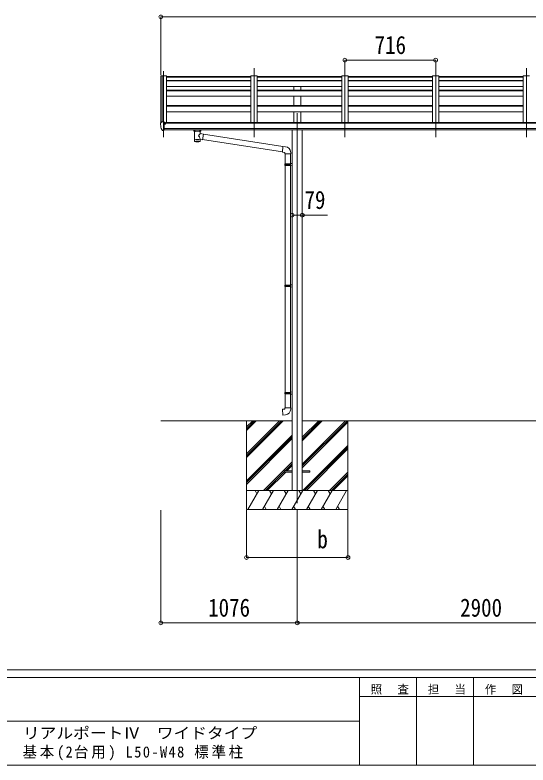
# Model space of a CAD drawing. Units: millimetres at full size. Extents: x -8385 to 8479, y -5853 to 5787.
# Drawn here: x 31 to 4078, y -5853 to 59 of the extents above; entities that cross this region are included whole.
import ezdxf
from ezdxf.enums import TextEntityAlignment as Align

# ---------------------------------------------------------------- set-up
doc = ezdxf.new("R2010")
doc.units = ezdxf.units.MM
doc.header["$LTSCALE"] = 30
doc.header["$PDMODE"] = 32
doc.header["$PDSIZE"] = 30
for name, color, linetype, lineweight in [('0-0_0', 7, 'Continuous', 9), ('0-1_本体', 4, 'Continuous', 9), ('0-2_部品', 7, 'Continuous', 9), ('0-8_PARTS2', 2, 'Continuous', 9), ('0-A_寸法', 6, 'Continuous', 9), ('F-0_240', 7, 'Continuous', 9)]:
    doc.layers.add(name, color=color, linetype=linetype, lineweight=lineweight)
doc.styles.add('ＭＳ ゴシック', font='')
doc.styles.get('ＭＳ ゴシック').set_extended_font_data('MS Gothic')

msp = doc.modelspace()

# ---------------------------------------------------------------- linework, layer by layer
at = {"layer": '0-0_0'}
for p, q in [((1181.92, -3139.42), (2218.42, -3139.42)), ((1857.92, -3139.42), (1857.92, -3839.42)), ((1857.92, -3400.15), (2118.65, -3139.42)), ((1857.92, -3414.29), (2132.79, -3139.42)), ((1857.92, -3428.44), (2146.93, -3139.42)), ((1857.92, -3216.31), (1934.8, -3139.42)), ((1857.92, -3202.16), (1920.66, -3139.42)), ((1857.92, -3188.02), (1906.52, -3139.42)), ((2297.42, -3139.42), (5118.42, -3139.42)), ((2297.42, -3481.15), (2639.15, -3139.42)), ((2297.42, -3495.29), (2653.29, -3139.42)), ((2297.42, -3297.3), (2455.3, -3139.42)), ((2297.42, -3283.16), (2441.16, -3139.42)), ((2297.42, -3269.02), (2427.02, -3139.42)), ((2297.42, -3509.44), (2657.92, -3148.94)), ((2657.92, -3139.42), (2657.92, -3839.42)), ((1857.92, -3612.28), (2218.42, -3251.79)), ((1857.92, -3626.43), (2218.42, -3265.93)), ((1857.92, -3640.57), (2218.42, -3280.07)), ((2301.28, -3689.42), (2657.92, -3332.79)), ((2315.42, -3689.42), (2657.92, -3346.93)), ((2329.56, -3689.42), (2657.92, -3361.07)), ((1992.91, -3689.42), (2218.42, -3463.92)), ((2161.56, -3534.91), (2218.42, -3478.06)), ((2007.05, -3689.42), (2157.92, -3538.56)), ((2021.2, -3689.42), (2166.71, -3543.91)), ((2175.71, -3534.91), (2218.42, -3492.2)), ((2513.41, -3689.42), (2657.92, -3544.92)), ((2527.55, -3689.42), (2657.92, -3559.06)), ((2541.7, -3689.42), (2657.92, -3573.2)), ((2657.92, -3689.42), (1857.92, -3689.42)), ((1868.21, -3839.42), (1954.81, -3689.42)), ((1939.81, -3715.41), (1924.81, -3689.42)), ((1983.68, -3839.42), (2070.28, -3689.42)), ((2055.28, -3715.41), (2040.28, -3689.42)), ((2099.15, -3839.42), (2185.75, -3689.42)), ((2170.75, -3715.41), (2155.75, -3689.42)), ((2214.62, -3839.42), (2301.22, -3689.42)), ((2286.22, -3715.41), (2271.22, -3689.42)), ((2330.09, -3839.42), (2416.69, -3689.42)), ((2401.69, -3715.41), (2386.69, -3689.42)), ((2445.56, -3839.42), (2532.16, -3689.42)), ((2502.16, -3689.42), (2517.16, -3715.41)), ((2561.03, -3839.42), (2647.63, -3689.42)), ((1857.92, -3839.42), (2657.92, -3839.42)), ((1998.68, -3813.45), (2013.68, -3839.42)), ((2114.15, -3813.44), (2129.15, -3839.42)), ((2229.62, -3813.44), (2244.62, -3839.42)), ((2345.09, -3813.45), (2360.09, -3839.42)), ((2460.56, -3813.45), (2475.56, -3839.42)), ((2576.03, -3813.45), (2591.03, -3839.42))]:
    msp.add_line(p, q, dxfattribs=at)
at = {"layer": '0-1_本体'}
for p, q in [((1181.93, -420.08), (1181.92, -790.23)), ((1182.87, -419.2), (1190.7, -418.79)), ((1190.92, -418.87), (1190.92, -783.69)), ((1191, -418.98), (1191.62, -420.6)), ((1226.92, -418.78), (1226.92, -793.5)), ((1892.92, -424.5), (1226.92, -424.5)), ((1892.92, -431.58), (1226.92, -431.58)), ((1892.92, -457.88), (1226.92, -457.88)), ((1892.92, -460.44), (1226.92, -460.44)), ((1892.92, -419.38), (1892.92, -786.97)), ((1942.92, -419.38), (1892.92, -419.38)), ((1942.92, -419.38), (1942.92, -786.97)), ((2608.92, -424.5), (1942.92, -424.5)), ((2608.92, -431.58), (1942.92, -431.58)), ((2608.92, -457.88), (1942.92, -457.88)), ((2608.92, -460.44), (1942.92, -460.44)), ((2608.92, -419.38), (2608.92, -786.97)), ((2658.92, -419.38), (2608.92, -419.38)), ((2658.92, -419.38), (2658.92, -786.97)), ((3324.92, -424.5), (2658.92, -424.5)), ((3324.92, -431.58), (2658.92, -431.58)), ((3324.92, -457.88), (2658.92, -457.88)), ((3324.92, -460.44), (2658.92, -460.44)), ((3324.92, -419.38), (3324.92, -786.97)), ((3374.92, -419.38), (3324.92, -419.38)), ((3374.92, -419.38), (3374.92, -786.97)), ((4040.92, -424.5), (3374.92, -424.5)), ((4040.92, -431.58), (3374.92, -431.58)), ((4040.92, -457.88), (3374.92, -457.88)), ((4040.92, -460.44), (3374.92, -460.44)), ((4040.92, -419.38), (4040.92, -786.97)), ((4090.92, -419.38), (4040.92, -419.38)), ((1892.92, -505.18), (1226.92, -505.18)), ((2608.92, -505.18), (1942.92, -505.18)), ((2230.42, -532.17), (2230.42, -505.18)), ((2285.42, -532.17), (2285.42, -505.18)), ((3324.92, -505.18), (2658.92, -505.18)), ((4040.92, -505.18), (3374.92, -505.18)), ((1892.92, -532.17), (1226.92, -532.17)), ((1892.92, -537.12), (1226.92, -537.12)), ((1892.92, -581.3), (1226.92, -581.3)), ((2608.92, -532.17), (1942.92, -532.17)), ((2608.92, -537.12), (1942.92, -537.12)), ((2608.92, -581.3), (1942.92, -581.3)), ((2230.42, -653.08), (2230.42, -581.3)), ((2285.42, -653.08), (2285.42, -581.3)), ((3324.92, -532.17), (2658.92, -532.17)), ((3324.92, -537.12), (2658.92, -537.12)), ((3324.92, -581.3), (2658.92, -581.3)), ((4040.92, -532.17), (3374.92, -532.17)), ((4040.92, -537.12), (3374.92, -537.12)), ((4040.92, -581.3), (3374.92, -581.3)), ((1892.92, -653.08), (1226.92, -653.08)), ((1892.92, -659.87), (1226.92, -659.87)), ((1892.92, -703.43), (1226.92, -703.43)), ((2608.92, -653.08), (1942.92, -653.08)), ((2608.92, -659.87), (1942.92, -659.87)), ((2608.92, -703.43), (1942.92, -703.43)), ((2230.42, -786.97), (2230.42, -703.43)), ((2285.42, -786.97), (2285.42, -703.43)), ((3324.92, -653.08), (2658.92, -653.08)), ((3324.92, -659.87), (2658.92, -659.87)), ((3324.92, -703.43), (2658.92, -703.43)), ((4040.92, -653.08), (3374.92, -653.08)), ((4040.92, -659.87), (3374.92, -659.87)), ((4040.92, -703.43), (3374.92, -703.43)), ((6207.42, -793.5), (1208.42, -793.5)), ((1231.92, -793.5), (1231.92, -786.97)), ((6183.92, -786.97), (1231.92, -786.97)), ((1208.42, -834.9), (6207.42, -834.9)), ((6207.42, -846.74), (1208.42, -846.67)), ((2218.42, -847.04), (2218.42, -3689.44)), ((2297.42, -847.04), (2297.42, -3689.44))]:
    msp.add_line(p, q, dxfattribs=at)
msp.add_lwpolyline([(1191.62, -783.69), (1191.62, -418.78), (1226.92, -418.78)], dxfattribs=at)
msp.add_circle((1215.89, -798.41), 3, dxfattribs=at)
for centre, radius, start, end in [((1182.92, -420.2), 1, 93, 173.32986), ((1190.72, -419.09), 0.301, 21.06327, 92.86679)]:
    msp.add_arc(centre, radius, start, end, dxfattribs=at)
at = {"layer": '0-2_部品'}
for p, q in [((1179.92, -793.06), (1179.92, -793.69)), ((1186.83, -784.26), (1182.76, -790.07)), ((1201.92, -852.19), (1201.92, -783.69)), ((1203.42, -784.61), (1201.92, -784.61)), ((1208.42, -793.42), (1201.92, -793.03)), ((1203.42, -784.61), (1203.42, -790.78)), ((1213.09, -786.11), (1203.42, -785.38)), ((1203.42, -788.38), (1217.42, -788.43)), ((1212.89, -798.61), (1213.42, -798.61)), ((1213.42, -798.61), (1213.72, -798.61)), ((1213.92, -788.42), (1213.92, -786.52)), ((1218.42, -789.54), (1218.42, -793.5)), ((1194.3, -850.38), (1184.55, -835)), ((1200.42, -852.1), (1196.71, -851.87)), ((1200.42, -852.1), (1201.92, -852.19)), ((1201.92, -849.99), (1202.42, -849.99)), ((1202.42, -849.99), (1202.92, -848.99)), ((1208.42, -848.99), (1202.92, -848.99)), ((1442.42, -853), (1442.42, -846.88)), ((1446.52, -857.5), (1446.5, -937.79)), ((1492.32, -875.07), (1492.32, -857.49)), ((1517.54, -878.98), (1492.32, -875.07)), ((1496.42, -853), (1496.42, -846.88)), ((1517.54, -878.98), (1510.52, -924.24)), ((2144.38, -978.29), (1517.23, -880.99)), ((1492.34, -937.79), (1492.32, -921.16)), ((1492.32, -921.41), (1510.52, -924.24)), ((2140.71, -1020.22), (1510.79, -922.5)), ((2165.34, -978.67), (2144.5, -976.85)), ((2160.42, -1034.42), (2206.42, -1034.42)), ((2162.42, -1034.42), (2162.42, -1113.68)), ((2204.42, -1034.42), (2204.42, -1111.12)), ((2206.42, -1034.42), (2206.42, -1023.5)), ((2160.42, -1115.68), (2161.42, -1113.68)), ((2160.42, -1115.68), (2204.42, -1115.68)), ((2160.42, -1115.68), (2160.42, -1123.68)), ((2161.42, -1113.68), (2204.42, -1113.68)), ((2199.94, -1115.68), (2199.51, -1113.68)), ((2202.42, -1111.18), (2218.42, -1110.71)), ((2202.42, -1113.18), (2202.42, -1111.18)), ((2202.42, -1113.18), (2204.42, -1113.18)), ((2218.42, -1110.71), (2218.42, -1128.65)), ((2160.42, -1123.68), (2204.42, -1123.68)), ((2160.42, -1123.68), (2161.42, -1125.68)), ((2161.42, -1125.68), (2204.42, -1125.68)), ((2162.42, -1125.68), (2162.42, -2069.86)), ((2202.42, -1128.18), (2202.42, -1126.18)), ((2202.42, -1128.18), (2218.42, -1128.65)), ((2204.42, -1128.23), (2204.42, -2067.3)), ((2202.42, -2067.36), (2218.42, -2066.89)), ((2202.42, -2069.36), (2202.42, -2067.36)), ((2218.42, -2066.89), (2218.42, -2084.83)), ((2160.42, -2071.86), (2161.42, -2069.86)), ((2160.42, -2071.86), (2204.42, -2071.86)), ((2160.42, -2071.86), (2160.42, -2079.86)), ((2160.42, -2079.86), (2204.42, -2079.86)), ((2160.42, -2079.86), (2161.42, -2081.86)), ((2161.42, -2069.86), (2204.42, -2069.86)), ((2161.42, -2081.86), (2204.42, -2081.86)), ((2162.42, -2081.86), (2162.42, -2915.02)), ((2199.94, -2071.86), (2199.51, -2069.86)), ((2202.42, -2069.36), (2204.42, -2069.36)), ((2202.42, -2084.36), (2202.42, -2082.36)), ((2202.42, -2084.36), (2218.42, -2084.83)), ((2204.42, -2084.42), (2204.42, -2912.46)), ((2160.42, -2917.02), (2161.42, -2915.02)), ((2160.42, -2917.02), (2204.42, -2917.02)), ((2160.42, -2917.02), (2160.42, -2925.02)), ((2160.42, -2925.02), (2204.42, -2925.02)), ((2160.42, -2925.02), (2161.42, -2927.02)), ((2161.42, -2915.02), (2204.42, -2915.02)), ((2161.42, -2927.02), (2204.42, -2927.02)), ((2162.42, -2927.02), (2162.42, -3037.02)), ((2199.94, -2917.02), (2199.51, -2915.02)), ((2202.42, -2912.52), (2218.42, -2912.05)), ((2202.42, -2914.52), (2202.42, -2912.52)), ((2202.42, -2914.52), (2204.42, -2914.52)), ((2202.42, -2929.52), (2202.42, -2927.52)), ((2202.42, -2929.52), (2218.42, -2929.99)), ((2204.42, -2929.58), (2204.42, -3037.02)), ((2218.42, -2912.05), (2218.42, -2929.99)), ((2160.42, -3037.02), (2206.42, -3037.02)), ((2160.42, -3047.02), (2160.42, -3037.02)), ((2206.42, -3037.02), (2206.42, -3047.94))]:
    msp.add_line(p, q, dxfattribs=at)
at = {"layer": '0-2_部品', "color": 4}
for p, q in [((2157.92, -3534.91), (2218.42, -3534.91)), ((2157.92, -3534.91), (2157.92, -3543.91)), ((2157.92, -3543.91), (2218.42, -3543.91)), ((2297.42, -3534.91), (2357.92, -3534.91)), ((2297.42, -3543.91), (2357.92, -3543.91)), ((2357.92, -3534.91), (2357.92, -3543.91))]:
    msp.add_line(p, q, dxfattribs=at)
at = {"layer": '0-2_部品'}
for points in [[(1201.92, -783.69), (1189.92, -783.69), (1187.59, -783.83)], [(1208.42, -848.99), (1208.42, -790.78), (1203.42, -790.78)], [(1213.09, -786.11), (1213.26, -786.12), (1213.42, -786.16), (1213.56, -786.2), (1213.69, -786.25), (1213.79, -786.31), (1213.86, -786.38), (1213.9, -786.45), (1213.92, -786.52)], [(1213.72, -797.42), (1213.72, -798.61), (1218.42, -798.61)], [(1218.42, -796.99), (1218.42, -798.61), (1218.89, -798.61)], [(1201.92, -838.3), (1205.08, -837.89), (1208.42, -837.46)], [(1442.46, -853.06), (1442.43, -852.7), (1442.68, -851.74), (1443.2, -850.86), (1444, -850.02), (1445.12, -849.22), (1446.52, -848.5)], [(1442.46, -852.94), (1442.43, -853.3), (1442.68, -854.26), (1443.2, -855.14), (1444, -855.98), (1445.12, -856.77), (1446.52, -857.5)], [(1492.32, -848.51), (1492.55, -848.6), (1493.91, -849.34), (1495.02, -850.19), (1495.78, -851.05), (1496.24, -851.95), (1496.41, -852.84)], [(1492.32, -857.49), (1492.55, -857.39), (1493.91, -856.66), (1495.02, -855.81), (1495.78, -854.95), (1496.24, -854.05), (1496.41, -853.16)], [(2144.5, -976.85), (2140.5, -1022.68), (2160.42, -1024.42), (2160.42, -1034.42)], [(2199.94, -1115.68), (2199.94, -1123.68), (2199.51, -1125.68)], [(2202.42, -1126.18), (2204.42, -1126.18), (2204.42, -1113.18)], [(2199.94, -2071.86), (2199.94, -2079.86), (2199.51, -2081.86)], [(2202.42, -2082.36), (2204.42, -2082.36), (2204.42, -2069.36)], [(2199.94, -2917.02), (2199.94, -2925.02), (2199.51, -2927.02)], [(2202.42, -2927.52), (2204.42, -2927.52), (2204.42, -2914.52)], [(2165.34, -3092.77), (2144.5, -3094.59), (2140.5, -3048.77), (2160.42, -3047.02)]]:
    msp.add_lwpolyline(points, dxfattribs=at)
for centre, radius, start, end in [((1182.92, -793.06), 3, 93, 180), ((1372.41, -793.69), 192.49, 180.0008, 192.1233), ((1187.65, -784.83), 1, 93.5, 145), ((1215.92, -798.61), 2.5, 151.64236, 180), ((1215.92, -798.61), 2.5, 0, 151.64236), ((1187.15, -833.5), 3, 191.83348, 210), ((1196.89, -848.88), 3, 210, 266.5), ((1459.49, -898.22), 51.38, 92.46126, 104.61963), ((1479.37, -898.22), 51.38, 75.38037, 87.53874), ((2161.42, -1023.5), 45, 0, 85), ((2161.42, -3047.94), 45, 275, 0)]:
    msp.add_arc(centre, radius, start, end, dxfattribs=at)
for centre, major_axis, ratio, start_param, end_param in [((1217.42, -789.54), (-0.02, 1.1), 0.906239, 4.6917496, 6.2625459), ((1469.42, -858.69), (-22.91, -0.42), 0.072511, 4.711586, 6.2823824), ((1469.44, -857.06), (-22.91, -0.42), 0.072511, 4.711586, 6.2823824), ((1469.39, -857.07), (22.92, -0.42), 0.07247, 0.0008089, 1.5716053), ((1469.39, -858.69), (22.92, -0.42), 0.07247, 0.0008089, 1.5716053), ((1471.97, -897.27), (20.32, 22.25), 0.045535, 4.9756507, 6.2441899), ((1480.42, -853), (16, 0), 0.361356, 0, 0.0194874), ((1480.42, -853), (16, 0), 0.361356, 6.2636979, 6.2831853), ((1469.42, -937.79), (22.92, 0), 0.101955, 6.2829723, 9.4248207), ((1469.42, -937.79), (22.92, 0), 0.101955, 3.1415499, 6.2833984), ((1469.42, -925.35), (22.91, 0), 0.122865, 6.2831853, 9.424778), ((1469.42, -894.62), (-22.81, 26.62), 0.234429, 3.1563334, 4.5976381)]:
    msp.add_ellipse(centre, major_axis=major_axis, ratio=ratio, start_param=start_param, end_param=end_param, dxfattribs=at)
at = {"layer": '0-8_PARTS2'}
for p, q in [((1201.92, -383.73), (1201.92, -903.02)), ((1917.92, -903.02), (1917.92, -359.17)), ((2633.92, -903.02), (2633.92, -359.17)), ((3349.92, -903.02), (3349.92, -359.17)), ((4065.92, -903.02), (4065.92, -359.17)), ((2257.92, -714.21), (2257.92, -3789.44))]:
    msp.add_line(p, q, dxfattribs=at)
at = {"layer": '0-A_寸法'}
for p, q in [((1181.93, 44.47), (1181.93, -411.1)), ((1181.93, 44.47), (6233.91, 44.47)), ((2633.92, -296.97), (2633.92, -414.57)), ((2633.92, -296.97), (3349.92, -296.97)), ((3349.92, -296.97), (3349.92, -414.57)), ((2218.42, -1518.17), (2297.42, -1518.17)), ((2297.42, -1518.17), (2497.42, -1518.17)), ((1181.93, -4732.3), (1181.93, -3842.91)), ((1857.92, -4217.32), (1857.92, -3842.91)), ((2257.92, -4732.3), (2257.92, -3842.91)), ((2657.92, -4217.32), (2657.92, -3842.91)), ((1857.92, -4217.32), (2657.92, -4217.32)), ((1181.93, -4732.3), (2257.92, -4732.3)), ((2257.92, -4732.3), (5157.92, -4732.3))]:
    msp.add_line(p, q, dxfattribs=at)
for p in [(1181.93, 44.47), (2633.92, -296.97), (3349.92, -296.97), (2218.42, -1518.17), (2297.42, -1518.17), (1857.92, -4217.32), (2657.92, -4217.32), (1181.93, -4732.3), (2257.92, -4732.3)]:
    msp.add_point(p, dxfattribs=at)
at = {"layer": 'F-0_240', "color": 5}
for p, q in [((-8385.45, -5102.66), (8054.55, -5102.66)), ((-8385.45, -5162.66), (5387.79, -5162.66)), ((2747.79, -5162.66), (2747.79, -5852.66)), ((3197.79, -5162.66), (3197.79, -5852.66)), ((3647.79, -5162.66), (3647.79, -5852.66)), ((2747.79, -5312.66), (4547.79, -5312.66)), ((-3402.21, -5507.66), (2747.79, -5507.66)), ((-8385.45, -5852.66), (8054.55, -5852.66))]:
    msp.add_line(p, q, dxfattribs=at)

# ---------------------------------------------------------------- texts
at = {"layer": '0-A_寸法', "color": 7, "style": 'ＭＳ ゴシック', "width": 0.85}
for s, p in [('716', (2868.17, -290.97)), ('79', (2314.92, -1512.17)), ('b', (2416.67, -4187.32)), ('1076', (1554.92, -4726.3)), ('2900', (3542.92, -4726.3))]:
    msp.add_text(s, height=143, dxfattribs=at).set_placement(p, align=Align.BOTTOM_LEFT)
at = {"layer": 'F-0_240', "style": 'ＭＳ ゴシック', "width": 1.1}
msp.add_text('リアルポートⅣ\u3000ワイドタイプ', height=87.98, dxfattribs=at).set_placement((93.72, -5671.05), align=Align.BOTTOM_LEFT)
at = {"layer": 'F-0_240', "attachment_point": 7, "style": 'ＭＳ ゴシック'}
for s, insert, char_height in [('\\T1.17;照\u3000査', (2837.79, -5297.66), 65.98), ('\\T1.17;担\u3000当', (3287.79, -5297.66), 65.98), ('\\T1.17;作\u3000図', (3737.79, -5297.66), 65.98), ('\\T1.19;\\W0.95;基本(2台用)\\~L50-W48\\~標準柱', (90.66, -5817.05), 87.98)]:
    msp.add_mtext(s, dxfattribs=dict(at, insert=insert, char_height=char_height))

doc.saveas('drawing.dxf')
